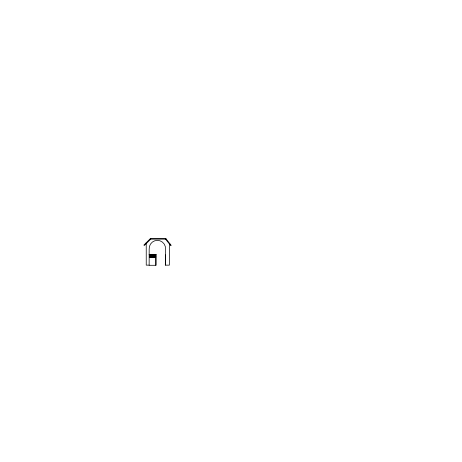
<?xml version="1.0" encoding="UTF-8"?>
<svg xmlns="http://www.w3.org/2000/svg" width="462" height="462" viewBox="0 0 462 462"><rect width="100%" height="100%" fill="white"/><g stroke="black" fill="none" stroke-linecap="round" stroke-linejoin="round"><path stroke-width="0.69" d="M149.469 254.672L149.457 257.063M149.861 254.672L149.844 257.063M150.26 254.672L150.237 257.063M150.652 254.672L150.618 257.063M151.039 254.672L151.005 257.063M151.432 254.672L151.386 257.063M151.825 254.672L151.767 257.063M152.212 254.672L152.154 257.063M152.604 254.672L152.535 257.063M152.991 254.672L152.922 257.063M153.384 254.672L153.303 257.063M153.684 254.862C154.926 256.202 153.026 259.182 153.967 254.672M154.071 254.862C155.342 256.214 153.378 259.17 154.36 254.672M154.452 254.862C155.763 256.225 153.736 259.165 154.753 254.672M154.839 254.862C156.179 256.231 154.089 259.153 155.14 254.672M153.684 257.063L153.777 254.672M155.22 254.862C156.595 256.243 154.447 259.142 155.532 254.672M154.071 257.063L154.164 254.672M155.919 256.918C155.365 257.657 155.157 254.475 155.971 254.672M155.844 254.741L149.151 254.741L155.844 254.741L155.844 265.292M155.919 254.672L155.602 254.862M154.452 257.063L154.556 254.672M154.839 257.063L154.943 254.672M155.22 257.063L155.336 254.672M155.602 257.063L155.729 254.672M150.271 238.704L143.884 245.097L144.311 245.524L150.699 239.131L165.558 239.131L165.997 238.785L171.188 245.351L170.749 245.703L165.558 239.131L165.558 238.357L150.699 238.357L150.271 238.704L150.699 239.131L150.699 238.357M169.797 243.59L169.352 243.936L169.352 265.142L165.315 265.142L165.529 254.88M149.174 265.142L146.235 265.142L146.235 243.595L145.807 243.168M165.558 238.357L165.997 238.785M165.529 265.142L165.546 249.18A8.212 8.212 0 0 0 157.357 240.367A8.212 8.212 0 0 0 149.174 249.18L149.151 265.292L155.971 265.292L155.971 254.55M155.411 254.862L155.411 257.063M155.03 254.862L155.03 257.063M154.643 254.862L154.643 257.063M154.262 254.862L154.262 257.063M153.881 254.862L153.881 257.063M153.58 254.672L153.494 257.063M153.188 254.672L153.113 257.063M152.801 254.672L152.726 257.063M152.408 254.672L152.345 257.063M152.015 254.672L151.963 257.063M151.628 254.672L151.576 257.063M151.236 254.672L151.195 257.063M150.849 254.672L150.808 257.063M150.456 254.672L150.427 257.063M150.058 254.672L150.035 257.063M149.665 254.672L149.648 257.063"/></g></svg>
